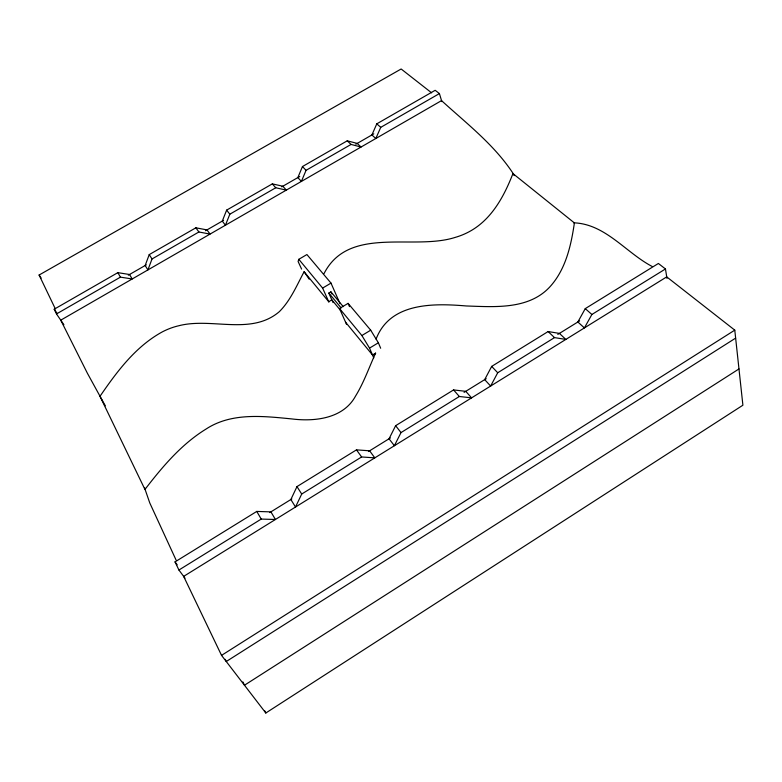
<?xml version="1.0" encoding="UTF-8"?>
<svg xmlns="http://www.w3.org/2000/svg" width="782" height="782" viewBox="0 0 782 782"><rect width="100%" height="100%" fill="white"/><g stroke="black" fill="none" stroke-linecap="round" stroke-linejoin="round"><path stroke-width="1.17" d="M340.033 303.66L331.001 283.113L306.915 254.551L298.812 259.311L298.098 261.471L301.598 269.096M149.235 254.609L145.159 265.509L147.906 269.917L152.021 258.969L198.892 231.99L210.055 234.082L206.986 229.908L195.871 227.806L149.235 254.609L152.021 258.969M226.643 210.123L222.284 221.101L225.431 225.216L229.83 214.2L275.753 187.768L286.32 190.104L282.859 186.224L272.322 183.878L226.643 210.123L229.83 214.2M376.083 339.105C390.013 302.399 433.423 303.191 466.316 305.967C494.703 306.915 528.71 309.799 549.883 286.857C565.757 269.467 571.065 245.548 574.399 222.929L512.943 173.584C504.331 195.696 492.279 218.364 471.057 230.67A44.535 27.634 -18.6 0 1 454.899 237.493C412.984 250.778 348.733 225.196 324.012 273.632M302.468 166.546L297.844 177.592L301.383 181.424L306.055 170.329L351.05 144.435L361.049 147.016L357.208 143.409L347.237 140.819L302.468 166.546L306.055 170.329M439.416 93.586L435.173 90.292L376.787 123.839L371.9 134.954L375.819 138.502L380.746 127.349L439.416 93.586L441.83 101.582M345.576 322.223L372.515 355.018L375.614 353.141C369.036 367.491 363.884 382.564 355.566 396.044C343.347 418.653 314.775 421.811 291.725 418.917C263.065 416.112 231.462 412.358 206.018 429.074C181.365 444.244 162.421 466.766 144.944 489.454L99.988 396.318C116.909 371.626 135.657 346.358 162.5 331.783A47.321 29.931 -30.6 0 1 178.922 325.713C211.814 317.248 251.1 335.84 279.37 311.637C290.562 300.405 296.74 285.498 304.11 271.725L328.733 301.705L331.842 299.858L340.297 310.092M296.974 486.6L290.855 499.532L295.518 507.019L301.705 494.038L361.616 456.962L374.813 457.861L369.622 450.803L356.484 449.865L296.974 486.6L301.705 494.038M395.624 425.701L389.055 438.79L394.372 445.73L401.019 432.583L459.347 396.494L471.585 397.862L465.769 391.332L453.57 389.925L395.624 425.701L401.019 432.583M491.683 366.396L484.693 379.622L490.637 386.054L497.714 372.76L554.506 337.609L565.836 339.427L559.423 333.396L548.123 331.548L491.683 366.396L497.714 372.76M585.259 308.626L577.869 321.988L584.398 327.922L591.876 314.491L665.462 268.959L658.385 263.475L585.259 308.626L591.876 314.491M374.001 355.096L375.614 353.141M265.821 713.008L742.9 405.213L734.777 330.141L666.723 276.877L183.653 576.383L221.541 655.375L265.821 713.008L264.746 710.818M738.97 368.938L244.473 685.228L242.879 681.933M221.541 655.375L734.777 330.141M735.637 338.117L226.262 661.513L225.206 659.324M178.922 570.019L175.031 561.887L256.77 511.428L270.904 511.878L275.43 519.483L261.227 519.082L178.922 570.019L184.982 578.172M269.761 512.581L291.842 498.926M368.449 451.537L390.374 437.969M464.078 392.378L486.199 378.693M557.801 334.403L579.618 320.903M373.747 357.892L369.534 348.117L378.371 342.78L370.707 330.19L348.088 303.367L339.505 308.489L346.494 324.286M339.505 308.489L361.88 335.517L370.707 330.19M298.812 259.311L322.614 288.079L331.001 283.113M333.064 302.605L328.821 293.074L330.903 291.842L343.259 306.652M54.222 309.213L117.828 272.654L129.548 274.502L132.207 278.969L120.438 277.141L56.49 313.944L54.222 309.213L56.91 313.132M128.316 275.205L146.302 264.854M205.558 230.729L223.544 220.368M281.745 186.859L299.741 176.497M355.82 144.211L373.806 133.849M55.336 308.87L39.1 275.029L401.146 68.992L431.596 92.823M573.538 222.811C605.288 223.808 625.727 252.547 651.993 266.379M376.787 123.839L380.746 127.349M347.237 140.819L351.05 144.435M548.123 331.548L554.506 337.609M272.322 183.878L275.753 187.768M453.57 389.925L459.347 396.494M328.821 293.074L341.138 307.913M512.943 173.584L514.321 175.393M514.478 175.598C495.495 145.638 467.333 124.182 441.537 100.614L60.752 320.17L87.389 373.239L102.55 400.873M175.031 561.887L177.191 564.809M195.871 227.806L198.892 231.99M356.484 449.865L361.616 456.962M56.49 313.944L63.899 324.755M304.11 271.725L309.203 279.203M39.1 275.029L41.153 278.06M361.88 335.517L369.534 348.117M117.828 272.654L120.438 277.141M256.77 511.428L261.227 519.082M102.178 400.208L105.355 405.838M176.097 560.108L149.743 502.875L144.494 487.694M322.614 288.079L328.899 302.096M330.903 291.842L331.842 293.964M348.088 303.367L349.495 306.642M378.371 342.78L380.658 348.234M144.553 487.948L144.944 489.454M665.462 268.959L666.968 278.392"/></g></svg>
